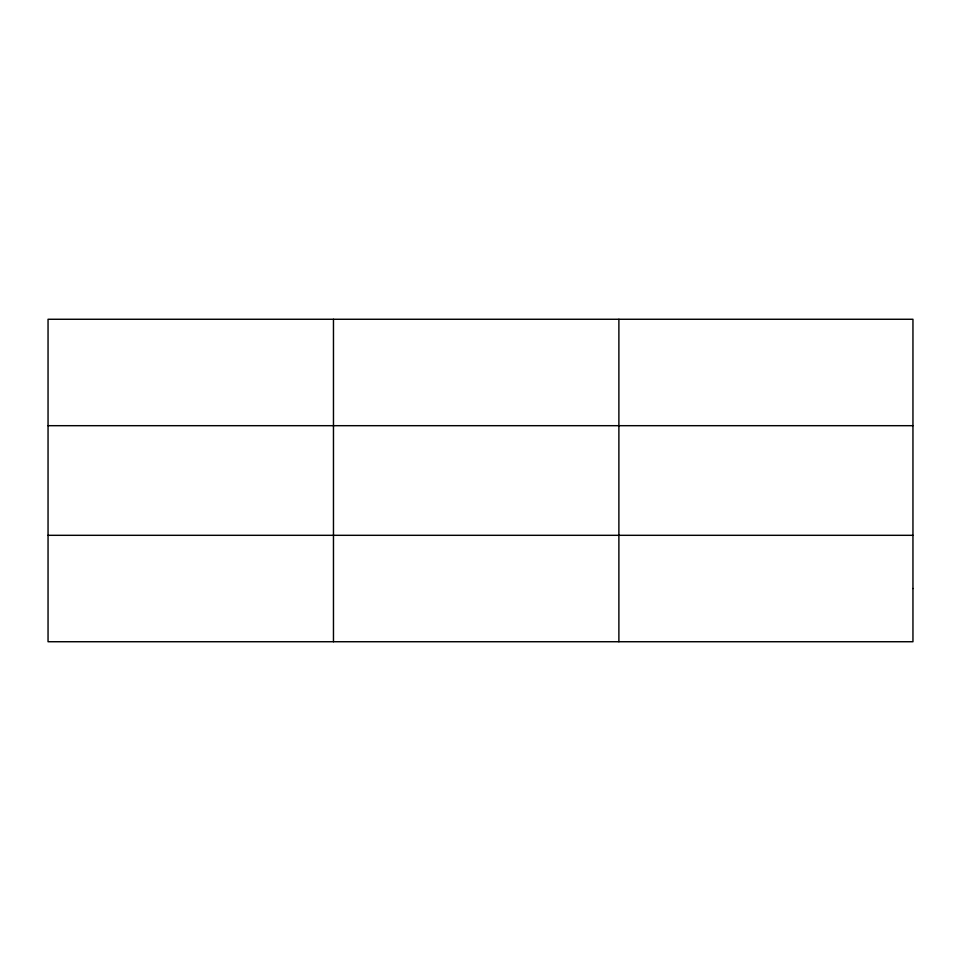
<?xml version="1.0" encoding="UTF-8"?>
<svg xmlns="http://www.w3.org/2000/svg" width="961" height="961" viewBox="0 0 961 961"><rect width="100%" height="100%" fill="white"/><g stroke="black" fill="none" stroke-linecap="round" stroke-linejoin="round"><path stroke-width="1.44" d="M333.467 319.268L333.467 641.732M618.884 319.268L618.884 641.732M48.05 425.687L912.95 425.687M48.05 535.313L912.95 535.313M912.95 588.528L912.95 641.732L48.05 641.732L48.05 319.268L912.95 319.268L912.95 588.528"/></g></svg>
